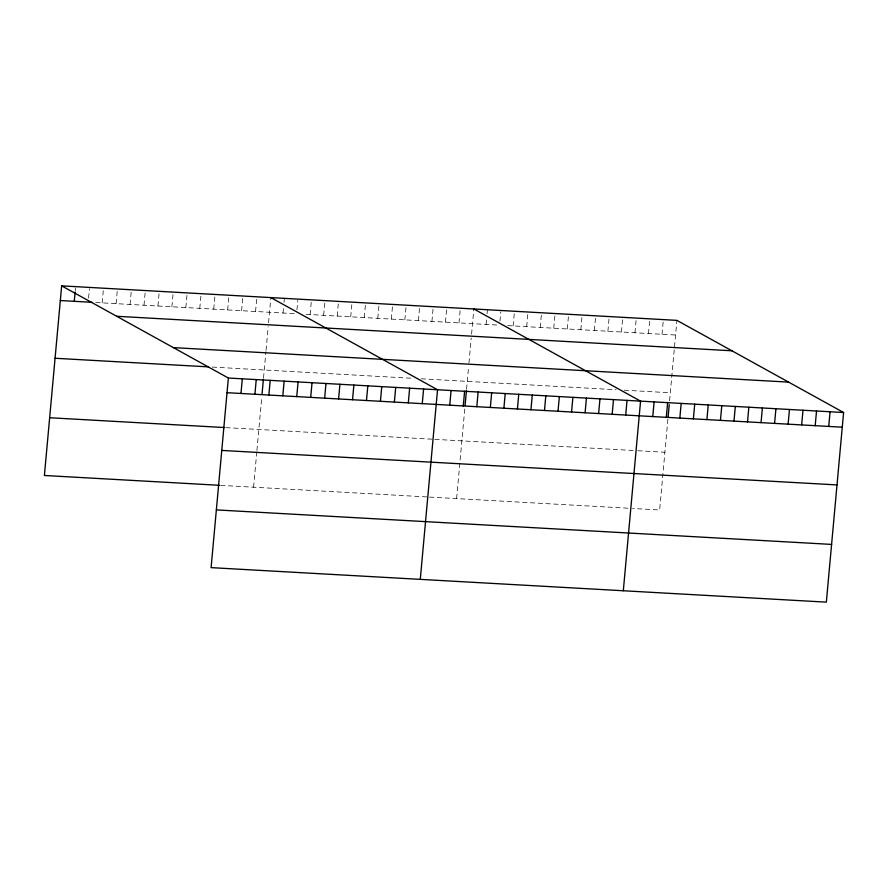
<?xml version="1.0" encoding="UTF-8"?>
<svg xmlns="http://www.w3.org/2000/svg" width="888" height="888" viewBox="0 0 888 888"><rect width="100%" height="100%" fill="white"/><g stroke="black" fill="none" stroke-linecap="round" stroke-linejoin="round"><path stroke-width="0.67" stroke-dasharray="4.44 3.33" d="M75.236 290.642L75.48 287.967M88.578 298.091L89.422 288.755M102.153 302.875L103.496 288.2M116.106 303.663L117.438 288.989M130.048 304.44L131.38 289.766M143.989 305.228L145.332 290.554M157.942 306.005L159.274 291.331M171.883 306.782L173.216 292.119M185.836 307.57L187.168 292.896M199.778 308.347L201.11 293.673M213.719 309.135L215.063 294.461M227.672 309.912L229.004 295.238M241.614 310.7L242.946 296.026M255.555 311.477L256.898 296.803M253.579 487.212L256.81 451.781M256.921 450.471L261.849 396.425M263.525 377.922L265.923 351.626M266.045 350.316L268.187 326.695M268.553 322.755L270.84 297.591M283.039 313.02L283.527 307.681M284.016 302.353L284.371 298.346M296.936 309.779L297.791 300.444M310.112 314.541L311.444 299.866M323.643 315.296L324.986 300.621M337.185 316.061L338.517 301.387M350.716 316.816L352.048 302.142M364.247 317.571L365.59 302.908M377.789 318.337L379.121 303.663M391.319 319.092L392.663 304.418M404.861 319.858L406.193 305.183M418.392 320.612L419.724 305.938M431.923 321.367L433.266 306.704M445.465 322.133L446.797 307.459M458.996 322.888L460.339 308.214M456.61 498.59L464.879 407.814M466.555 389.31L468.598 366.944M468.953 363.014L471.217 338.084M471.584 334.143L473.87 308.98M486.069 324.409L486.557 319.07M487.046 313.742L487.401 309.734M499.966 321.167L500.821 311.832M513.142 325.929L514.474 311.255M526.673 326.684L528.016 312.01M540.215 327.45L541.547 312.776M553.746 328.205L555.078 313.531M567.277 328.96L568.62 314.285M580.819 329.726L582.151 315.051M594.35 330.48L595.693 315.806M607.892 331.246L609.224 316.572M621.422 332.001L622.754 317.327M634.953 332.756L636.296 318.082M648.495 333.522L649.827 318.848M662.026 334.276L663.369 319.602M667.909 419.203L659.64 509.978L632.567 508.469M669.585 400.699L674.247 349.472M674.492 346.842L676.9 320.368M95.815 302.519L295.216 313.708M306.049 314.308L498.246 325.097M507.725 325.619L675.568 335.031M212.276 367.077L411.788 378.266M421.256 378.799L616.172 389.732M624.286 390.187L670.307 392.774M225.874 427.628L432.09 439.194M434.798 439.349L635.12 450.582M637.828 450.727L664.901 452.247M220.624 485.359L426.839 496.925M429.537 497.08L629.87 508.313"/><path stroke-width="1.33" d="M61.66 285.858L228.36 378.022L211.1 567.632L826.34 602.142L843.6 412.52L676.9 320.368L61.66 285.858L44.4 475.48L219.358 485.292M74.27 301.31L75.114 291.974M240.97 393.473L242.302 378.799M254.912 394.261L256.244 379.587M262.082 393.784L263.403 379.243M268.853 395.038L270.196 380.364M282.806 395.815L284.138 381.152M296.747 396.603L298.079 381.929M310.7 397.38L312.032 382.706M324.642 398.168L325.974 383.494M338.583 398.945L339.926 384.271M352.536 399.733L353.868 385.059M366.478 400.51L367.81 385.836M380.419 401.298L381.762 386.624M394.372 402.075L395.704 387.401M408.314 402.863L409.646 388.189M422.255 403.64L423.598 388.966M420.279 579.365L437.54 389.754L270.84 297.591M449.739 405.183L451.071 390.509M463.27 405.938L464.613 391.264M465.112 405.172L466.433 390.631M476.812 406.704L478.144 392.03M490.343 407.459L491.686 392.785M503.885 408.225L505.216 393.551M517.415 408.98L518.747 394.305M530.946 409.734L532.289 395.06M544.488 410.5L545.82 395.826M558.019 411.255L559.362 396.581M571.561 412.01L572.893 397.347M585.092 412.776L586.424 398.101M598.623 413.531L599.966 398.856M612.165 414.296L613.497 399.622M625.696 415.051L627.039 400.377M623.309 590.753L640.57 401.143L473.87 308.98M652.769 416.572L654.101 401.898M666.3 417.327L667.643 402.653M668.142 416.561L669.23 404.662M679.842 418.093L681.174 403.418M693.373 418.847L694.716 404.173M706.915 419.602L708.247 404.939M720.446 420.368L721.778 405.694M733.976 421.123L735.32 406.449M747.518 421.889L748.85 407.215M761.049 422.644L762.392 407.969M774.591 423.398L775.923 408.724M788.122 424.164L789.454 409.49M801.653 424.919L802.996 410.245M815.195 425.685L816.527 411.011M828.726 426.44L830.069 411.766M60.317 300.533L92.019 302.309M116.672 316.272L731.912 350.782M173.349 347.608L788.588 382.118M55.067 358.264L208.469 366.866M228.36 378.022L843.6 412.52M227.017 392.696L842.268 427.195M49.65 417.737L224.609 427.55M221.767 450.427L837.007 484.926M216.35 509.901L831.601 544.411"/></g></svg>
